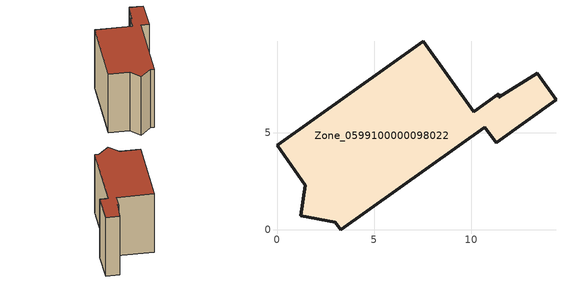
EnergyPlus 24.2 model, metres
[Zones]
Zone_0599100000098022
 floor ground (C_G): 0,4.35 7.52,9.72 10.13,6.08 11.43,7.01 11.42,6.83 13.39,8.06 14.37,6.71 11.28,4.48 10.69,5.29 3.29,0 3.01,0.38 1.23,0.72 1.46,2.3 z0
 wall outside (C_F): 1.23,0.72 3.01,0.38 3.29,0 10.69,5.29 11.28,4.48 14.37,6.71 13.39,8.06 11.42,6.83 11.43,7.01 10.13,6.08 7.52,9.72 0,4.35 1.46,2.3 1.23,0.72 z0:8.28
 roof outside (C_R): 7.52,9.72 0,4.35 1.46,2.3 1.23,0.72 3.01,0.38 3.29,0 10.69,5.29 11.28,4.48 14.37,6.71 13.39,8.06 11.42,6.83 11.43,7.01 10.13,6.08 z8.28
[BUILDING]
Pand.0599100000098022: North Axis=0; Terrain=City; Loads Convergence Tolerance Value=0.04; Temperature Convergence Tolerance Value=0.4; Solar Distribution=FullExterior; Maximum Number of Warmup Days=25; Minimum Number of Warmup Days=1
[Site:Location]
Rotterdam.The.Hague.AP_ZH_NLD Design_Conditions: Latitude=51.96; Longitude=4.45; Time Zone=1; Elevation=-4.5
[SITE:GROUNDTEMPERATURE:BUILDINGSURFACE]
18, 18, 18, 18, 18, 18, 18, 18, 18, 18, 18, 18
[MATERIAL] Thermal Absorptance=0.9; Solar Absorptance=0.7; Visible Absorptance=0.7
Name | Roughness | Thickness | Conductivity | Density | Specific Heat
G.TI.1975-1991 | MediumSmooth | 0.15 | 0.288461 | 540 | 1210
F.TI.1975-1991 | Rough | 0.3 | 0.230769 | 1920 | 840
R.TI.1975-1991 | MediumRough | 0.2 | 0.153846 | 1500 | 1000
[CONSTRUCTION]
C_G: G.TI.1975-1991
C_F: F.TI.1975-1991
C_R: R.TI.1975-1991
[ZONE]
Zone_0599100000098022: Type=1; Multiplier=1; Ceiling Height=Autocalculate; Volume=Autocalculate; Floor Area=autocalculate; Part of Total Floor Area=Yes
[ZONEINFILTRATION:DESIGNFLOWRATE]
Infil_Zone_0599100000098022: Zone or ZoneList or Space or SpaceList=Zone_0599100000098022; Schedule=AlwaysOn; Design Flow Rate Calculation Method=Flow/Area; Flow Rate per Floor Area=0.003; Constant Term Coefficient=1; Temperature Term Coefficient=0; Velocity Term Coefficient=0; Velocity Squared Term Coefficient=0
[HVACTEMPLATE:ZONE:IDEALLOADSAIRSYSTEM]
Zone_0599100000098022: Maximum Heating Supply Air Temperature=50; Minimum Cooling Supply Air Temperature=13; Maximum Heating Supply Air Humidity Ratio=0.0156; Minimum Cooling Supply Air Humidity Ratio=0.0077; Heating Limit=NoLimit; Cooling Limit=NoLimit; Dehumidification Control Type=ConstantSensibleHeatRatio; Cooling Sensible Heat Ratio=0.7; Dehumidification Setpoint=60; Humidification Control Type=None; Humidification Setpoint=30; Outdoor Air Method=None; Outdoor Air Flow Rate per Person=0.00944; Outdoor Air Flow Rate per Zone Floor Area=0; Outdoor Air Flow Rate per Zone=0; Demand Controlled Ventilation Type=None; Outdoor Air Economizer Type=NoEconomizer; Heat Recovery Type=None; Sensible Heat Recovery Effectiveness=0.7; Latent Heat Recovery Effectiveness=0.65
[ZONECONTROL:THERMOSTAT]
ThermostatControl_Zone_0599100000098022: Zone or ZoneList=Zone_0599100000098022; Control Type Schedule=DualSetpointControlType; Control 1=Thermostat_Zone_0599100000098022; Temperature Difference Between Cutout And Setpoint=0
[THERMOSTATSETPOINT:DUALSETPOINT]
Thermostat_Zone_0599100000098022: Heating Setpoint Temperature Schedule=HeatingSetpoint_Zone_0599100000098022; Cooling Setpoint Temperature Schedule=CoolingSetpoint_Zone_0599100000098022
[SCHEDULE:COMPACT]
HeatingSetpoint_Zone_0599100000098022: Through: 12/31, For: AllDays, Until: 24:00, 21
CoolingSetpoint_Zone_0599100000098022: Through: 12/31, For: AllDays, Until: 24:00, 24
DualSetpointControlType: Through: 12/31, For: AllDays, Until: 24:00, 4
AlwaysOn: Through: 12/31, For: AllDays, Until: 24:00, 1
